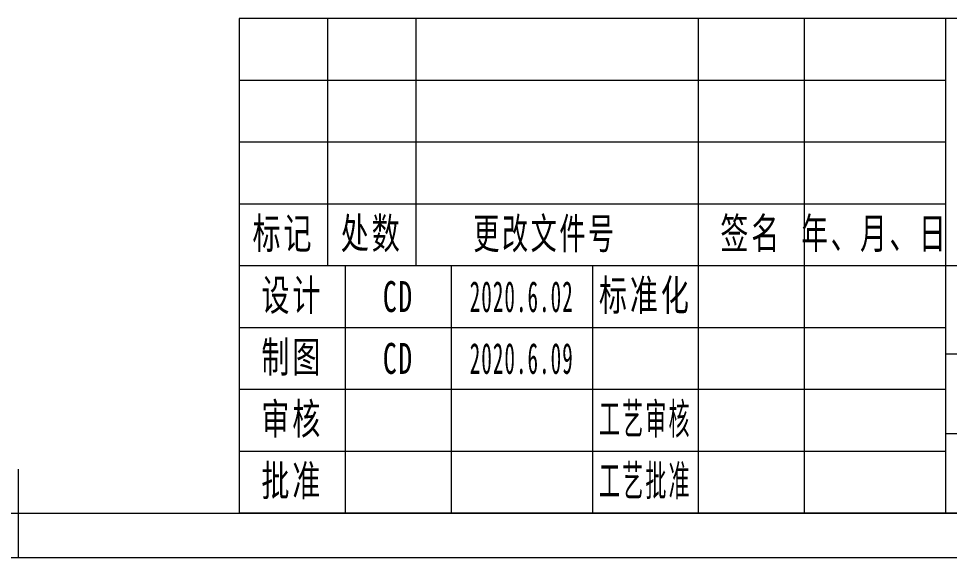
# Model space of a CAD drawing. Header units: millimetres. Extents: x -15766 to 80009, y -9701 to 15159.
# Drawn here: x -3214 to -3108.6, y 11134.1 to 11195.1 of the extents above; entities that cross this region are included whole.
import ezdxf

# ---------------------------------------------------------------- set-up
doc = ezdxf.new("R2010")
doc.units = ezdxf.units.MM
for name, color, linetype, lineweight in [('CDRAFT0', 7, 'Continuous', 18), ('title_frame', 7, 'Continuous', 18), ('尺寸线层', 3, 'Continuous', 18), ('粗实线层_1', 7, 'Continuous', 15), ('细实线层', 7, 'Continuous', 18)]:
    doc.layers.add(name, color=color, linetype=linetype, lineweight=lineweight)
doc.styles.add('UserTxtStyle1', font='', dxfattribs={"width": 0.618357})
doc.styles.add('UserTxtStyle2', font='', dxfattribs={"width": 0.634692})
doc.styles.add('标准', font='', dxfattribs={"width": 0.667})
doc.styles.get('UserTxtStyle1').set_extended_font_data('宋体')
doc.styles.get('UserTxtStyle2').set_extended_font_data('宋体')
doc.styles.get('标准').set_extended_font_data('宋体')

# ---------------------------------------------------------------- blocks, each defined once
blk = doc.blocks.new('*X3')
at = {"layer": 'CDRAFT0'}
blk.add_line((0, 0), (420, 0), dxfattribs=at)
at = {"layer": '粗实线层_1'}
for p, q in [((210, 0), (210, 10)), ((25, 5), (415, 5))]:
    blk.add_line(p, q, dxfattribs=at)

msp = doc.modelspace()

# ---------------------------------------------------------------- linework, layer by layer
at = {"layer": '粗实线层_1'}
for p, q in [((-3009.00653, 11195.10436), (-3189.00653, 11195.10436)), ((-3189.00653, 11195.10436), (-3189.00653, 11139.10436)), ((-3109.00653, 11195.10436), (-3109.00653, 11139.10436)), ((-3059.00653, 11167.10436), (-3189.00653, 11167.10436)), ((-3149.00653, 11167.10436), (-3149.00653, 11139.10436)), ((-3109.00653, 11160.10436), (-3189.00653, 11160.10436)), ((-3109.00653, 11153.10436), (-3189.00653, 11153.10436)), ((-3059.00653, 11148.10436), (-3109.00653, 11148.10436)), ((-3109.00653, 11146.10436), (-3189.00653, 11146.10436)), ((-3009.00653, 11139.10436), (-3189.00653, 11139.10436))]:
    msp.add_line(p, q, dxfattribs=at)
at = {"layer": '细实线层'}
for p, q in [((-3179.00653, 11195.10436), (-3179.00653, 11167.10436)), ((-3169.00653, 11195.10436), (-3169.00653, 11167.10436)), ((-3137.00653, 11195.10436), (-3137.00653, 11139.10436)), ((-3125.00653, 11195.10436), (-3125.00653, 11139.10436)), ((-3109.00653, 11188.10436), (-3189.00653, 11188.10436)), ((-3109.00653, 11181.10436), (-3189.00653, 11181.10436)), ((-3109.00653, 11174.10436), (-3189.00653, 11174.10436)), ((-3177.00653, 11167.10436), (-3177.00653, 11139.10436)), ((-3165.00653, 11167.10436), (-3165.00653, 11139.10436)), ((-3059.00653, 11157.10436), (-3109.00653, 11157.10436))]:
    msp.add_line(p, q, dxfattribs=at)

# ---------------------------------------------------------------- block references
at = {"layer": 'title_frame'}
msp.add_blockref('*X3', (-3424.00653, 11134.10436), dxfattribs=at)

# ---------------------------------------------------------------- texts
at = {"layer": '尺寸线层', "char_height": 3.5, "attachment_point": 5, "line_spacing_factor": 1.15057}
for s, insert, width, style in [('\\T1.1;标记', (-3184.00653, 11170.60436), 18, '标准'), ('\\T1.1;处数', (-3174.00653, 11170.60436), 18, '标准'), ('\\T1.1;更改文件号', (-3154.37312, 11170.58037), 30, 'UserTxtStyle1'), ('\\T1.1;签名', (-3131.00653, 11170.60436), 22, '标准'), ('\\T1.1;年、月、日', (-3117.00653, 11170.60436), 30, 'UserTxtStyle2'), ('\\T1.1;设计', (-3183.00653, 11163.60436), 22, '标准'), ('\\T1.1;标准化', (-3143.00653, 11163.60436), 22, '标准'), ('{\\T1.1;CD}', (-3171.00653, 11163.60436), 22, '标准'), ('{\\W0.5;\\T1.1;2020.6.02}', (-3157.00653, 11163.60436), 16, '标准'), ('\\T1.1;制图', (-3183.00653, 11156.60436), 22, '标准'), ('{\\T1.1;CD}', (-3171.00653, 11156.60436), 22, '标准'), ('{\\W0.5;\\T1.1;2020.6.09}', (-3157.00653, 11156.60436), 16, '标准'), ('\\T1.1;审核', (-3183.00653, 11149.60436), 22, '标准'), ('{\\W0.5;\\T1.1;工艺审核}', (-3143.00653, 11149.60436), 22, '标准'), ('{\\T1.1;批准}', (-3183.00653, 11142.60436), 22, '标准'), ('{\\W0.5;\\T1.1;工艺批准}', (-3143.00653, 11142.60436), 22, '标准')]:
    msp.add_mtext(s, dxfattribs=dict(at, insert=insert, width=width, style=style))

doc.saveas('drawing.dxf')
